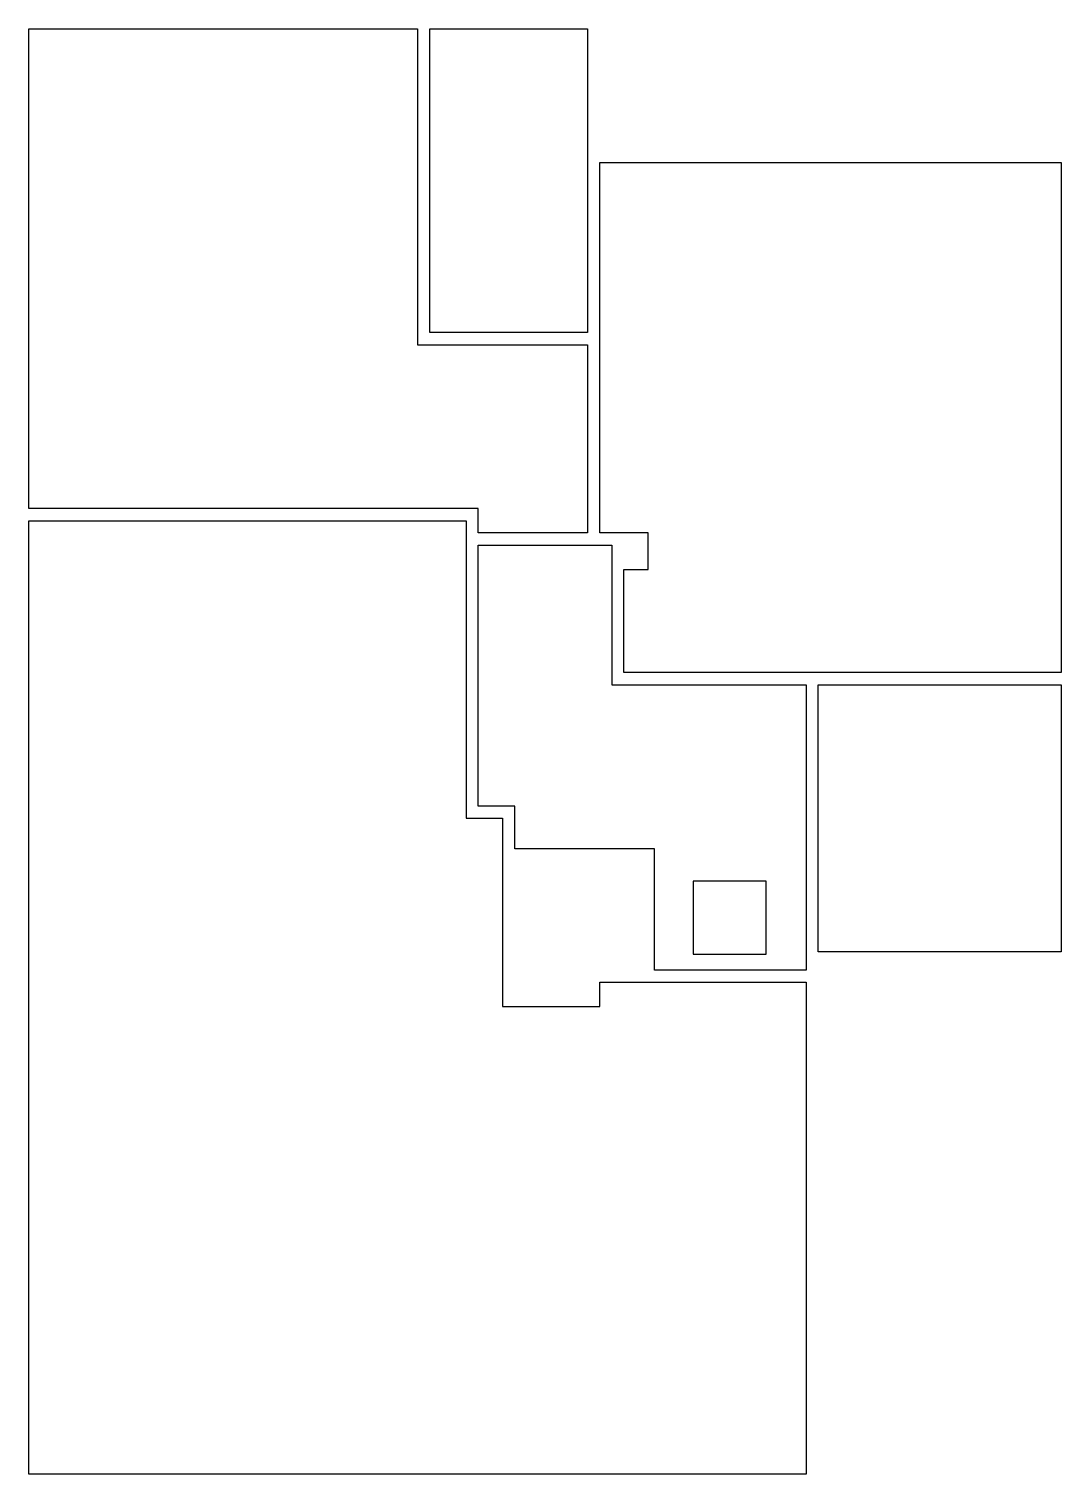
# Model space of a CAD drawing. Header units: metres. Extents: x 4296 to 5146, y 2078 to 3268.
import ezdxf

# ---------------------------------------------------------------- set-up
doc = ezdxf.new("R2010")
doc.units = ezdxf.units.M
doc.layers.add('AREE LEONARDO', color=7, linetype='Continuous')

msp = doc.modelspace()

# ---------------------------------------------------------------- linework, layer by layer
at = {"layer": 'AREE LEONARDO', "color": 5}
for points in [[(4295.6, 3267.6), (4615.6, 3267.6), (4615.6, 3007.6), (4755.6, 3007.6), (4755.6, 2852.6), (4665.6, 2852.6), (4665.6, 2872.6), (4295.6, 2872.6)], [(4765.6, 3157.6), (5145.6, 3157.6), (5145.6, 2737.6), (4785.6, 2737.6), (4785.6, 2822.6), (4805.6, 2822.6), (4805.6, 2852.6), (4765.6, 2852.6)], [(4295.6, 2862.6), (4655.6, 2862.6), (4655.6, 2617.6), (4685.6, 2617.6), (4685.6, 2462.6), (4765.6, 2462.6), (4765.6, 2482.6), (4935.6, 2482.6), (4935.6, 2077.6), (4295.6, 2077.6)], [(4665.6, 2842.6), (4775.6, 2842.6), (4775.6, 2727.6), (4935.6, 2727.6), (4935.6, 2492.6), (4810.6, 2492.6), (4810.6, 2592.6), (4695.6, 2592.6), (4695.6, 2627.6), (4665.6, 2627.6)]]:
    msp.add_lwpolyline(points, close=True, dxfattribs=at)
at = {"layer": 'AREE LEONARDO', "color": 3}
for points in [[(4755.6, 3267.6), (4755.6, 3017.6), (4625.6, 3017.6), (4625.6, 3267.6)], [(4945.6, 2727.6), (5145.6, 2727.6), (5145.6, 2507.6), (4945.6, 2507.6)]]:
    msp.add_lwpolyline(points, close=True, dxfattribs=at)
at = {"layer": 'AREE LEONARDO', "color": 1}
msp.add_lwpolyline([(4842.7, 2505.8), (4902.7, 2505.8), (4902.7, 2565.8), (4842.7, 2565.8)], close=True, dxfattribs=at)

doc.saveas('drawing.dxf')
